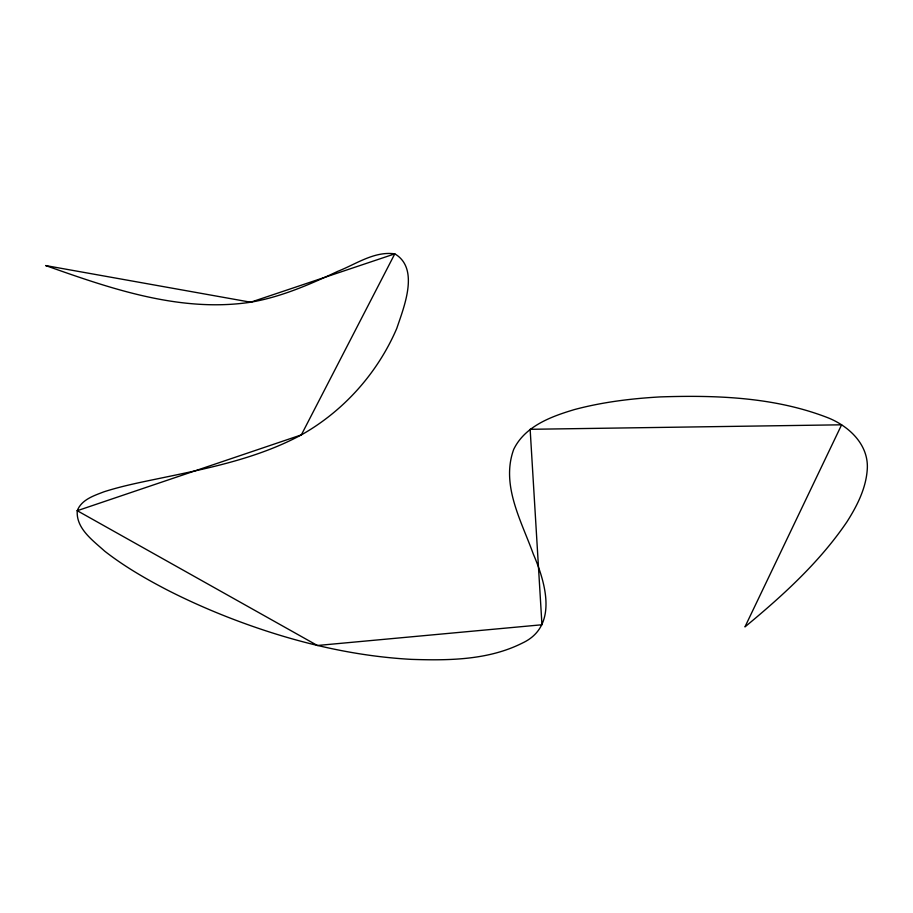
<?xml version="1.0" encoding="UTF-8"?>
<svg xmlns="http://www.w3.org/2000/svg" width="913" height="913" viewBox="0 0 913 913"><rect width="100%" height="100%" fill="white"/><g stroke="black" fill="none" stroke-linecap="round" stroke-linejoin="round"><path stroke-width="1.37" d="M77.263 510.709C75.905 528.524 92.921 540.462 104.653 551.132C123.848 566.106 144.95 578.374 166.497 589.604A468.312 231.32 7.5 0 0 227.44 617.017C286.237 639.979 348.218 655.922 411.409 659.369C448.762 660.601 488.318 660.225 522.43 643.037C558.585 626.181 545.472 582.38 533.295 554.031C521.426 521.015 500.666 485.043 513.722 449.344C525.078 426.006 551.315 416.465 574.597 409.526C602.489 402.074 631.271 398.57 660.053 396.915C716.568 395.032 775.069 397.075 828.342 417.926C848.805 426.211 868.046 444.06 867.35 467.718C866.517 487.428 857.353 505.448 846.979 521.791C819.383 562.442 782.612 595.778 744.951 626.9L841.615 424.807L530.145 429.304L541.957 624.766L317.382 645.491L77.263 510.709C81.462 499.616 93.925 495.679 104.025 491.776C122.684 485.796 141.937 482.064 161.087 478.07C208.974 468.152 257.877 458.292 301.336 434.896C343.665 411.09 377.628 373.006 396.778 328.406C403.774 307.453 419.934 268.536 394.793 253.86C374.433 250.949 356.116 264.097 337.97 271.252C309.998 284.365 281.307 296.965 250.664 302.214C180.318 312.771 111.032 288.759 45.65 265.557L250.664 302.214L394.793 253.86L301.336 434.896L77.263 510.709"/></g></svg>
